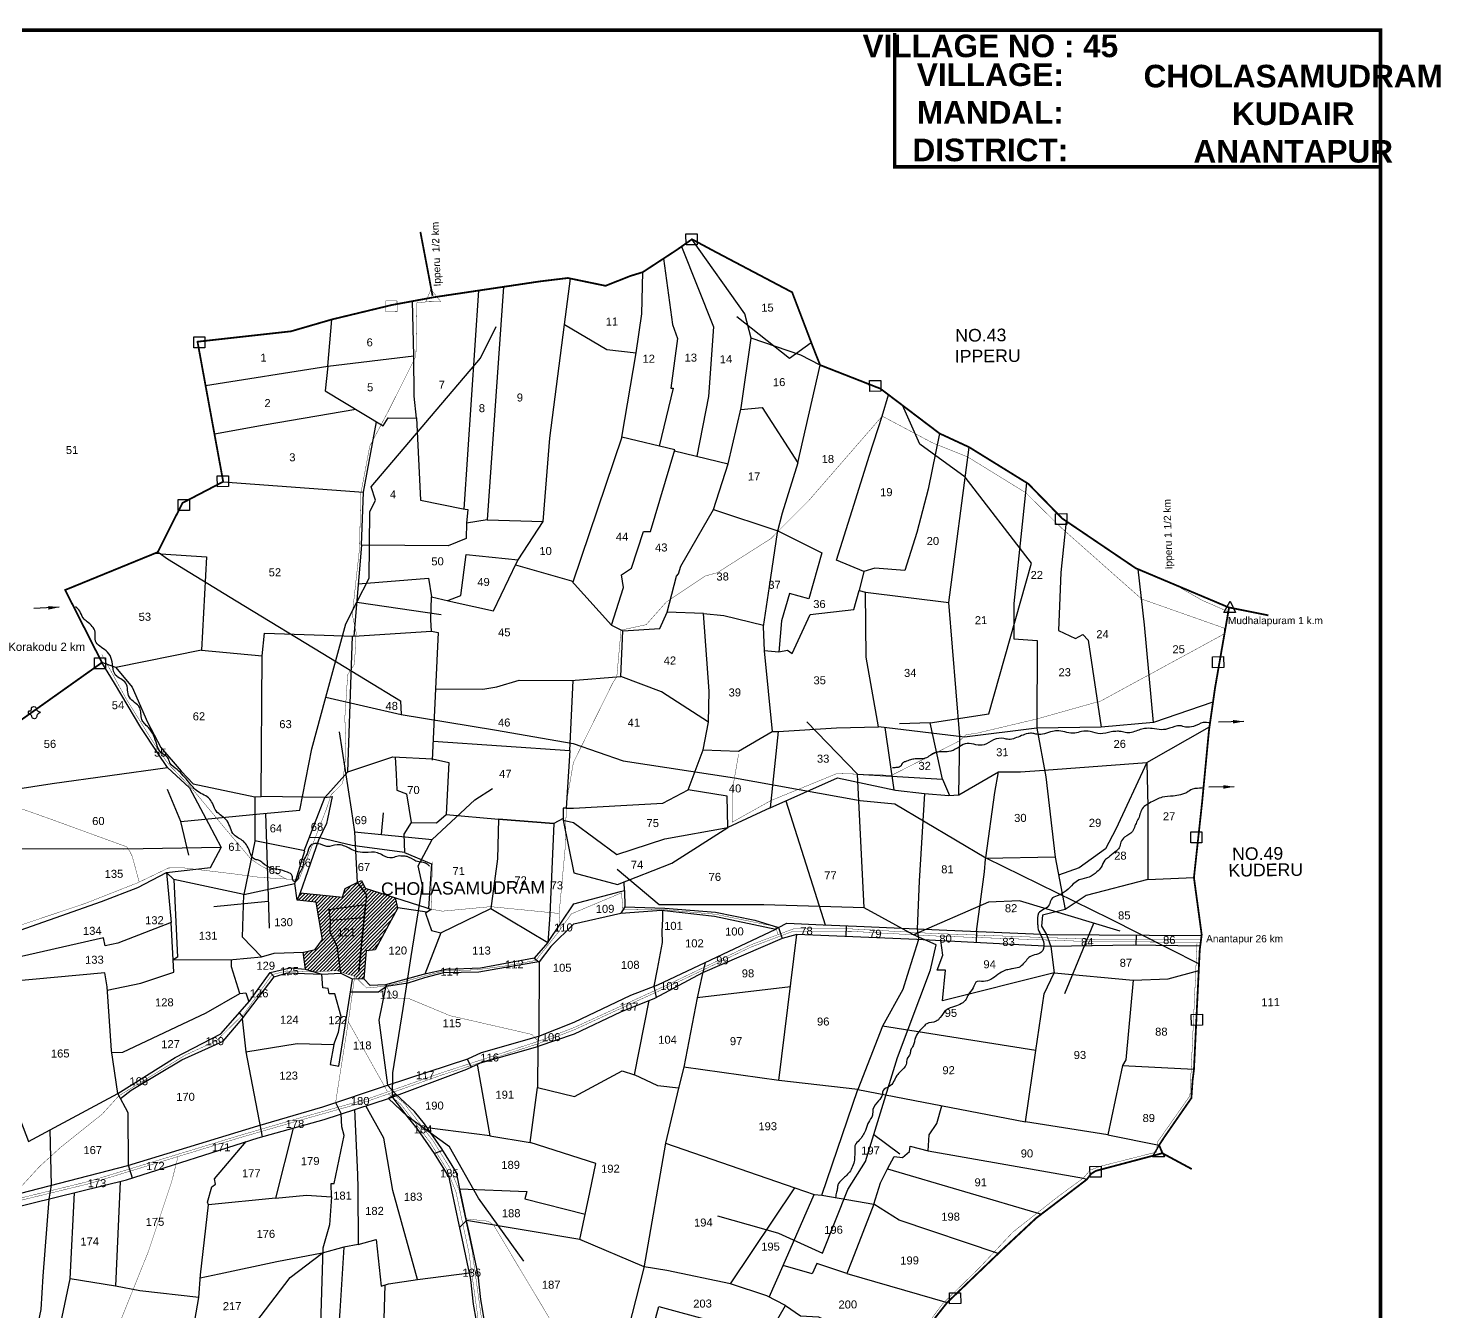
# Model space of a CAD drawing. Header units: feet. Extents: x 747415 to 756227, y 1625559 to 1633509.
# Drawn here: x 752324 to 756227, y 1629964 to 1633509 of the extents above; entities that cross this region are included whole.
import ezdxf
from ezdxf.enums import TextEntityAlignment as Align

# ---------------------------------------------------------------- set-up
doc = ezdxf.new("R2010")
doc.units = ezdxf.units.FT
doc.header["$LTSCALE"] = 15
doc.header["$MEASUREMENT"] = 0
doc.linetypes.add('HIDDEN2', pattern=[0.1875, 0.125, -0.0625])
for name, color, linetype in [('CURRENT POWER LINE', 3, 'Continuous'), ('PAPER SIZE', 10, 'Continuous'), ('PLOT', 7, 'Continuous'), ('PLOT NO', 7, 'Continuous'), ('ROADS', 6, 'Continuous'), ('TANKS-STREAM', 4, 'Continuous'), ('TEXT', 1, 'Continuous'), ('VILLAGE STONES', 240, 'Continuous')]:
    doc.layers.add(name, color=color, linetype=linetype)
doc.layers.add('VILLAGE BOUNDRY', color=5, linetype='HIDDEN2', lineweight=100)
doc.styles.get("Standard").update_dxf_attribs({"font": 'arial.ttf'})
doc.linetypes.add('DOTS', pattern='A,1e-06,-3,["●",Standard,S=3,R=0,X=-1.25,Y=-1.25],-3', length=6.000001)
doc.dimstyles.get("Standard").update_dxf_attribs({"dimtxt": 0.18, "dimasz": 30, "dimexe": 0.18, "dimexo": 0.0625, "dimgap": 0.09, "dimtad": 0, "dimtih": 1, "dimtoh": 1, "dimdec": 4, "dimzin": 0, "dimdsep": 46, "dimtxsty": 'Standard', "dimcen": 0.09, "dimadec": 0, "dimazin": 0, "dimtfac": 1, "dimtdec": 4, "dimtofl": 0, "dimtmove": 0, "dimatfit": 3, "dimfxl": 1, "dimtolj": 1, "dimtzin": 0, "dimarcsym": 0})
pattern_1 = [(45.6482557, (350250.8004, 724595.9404), (-4.94298397, 4.83237888), [])]

msp = doc.modelspace()

# ---------------------------------------------------------------- hatches: boundary and pattern name
at = {"layer": 'PLOT'}
h = msp.add_hatch(dxfattribs=at)
h.set_pattern_fill('ANSI31', color=256, scale=55.301342, angle=0.6483)
h.set_pattern_definition(pattern_1)
h.paths.add_polyline_path([(753252.4, 1631052.4), (753157.8, 1631045.5), (753157.5, 1631012.2), (753176.9, 1630974.6), (753185.9, 1630902.4), (753225.8, 1630889.8), (753233.5, 1630882.4), (753250.9, 1630883.2), (753257.3, 1630960.2), (753282.5, 1630963), (753345.2, 1631079.6), (753338.6, 1631106.8), (753255, 1631133.6), (753244.4, 1631155), (753232.7, 1631149.2), (753258.7, 1631115.3)])
h = msp.add_hatch(dxfattribs=at)
h.set_pattern_fill('ANSI31', color=256, scale=55.301342, angle=0.6483)
h.set_pattern_definition(pattern_1)
h.paths.add_polyline_path([(753255.9, 1631087.6), (753258.7, 1631115.3), (753232.7, 1631149.2), (753199.9, 1631132.8), (753192, 1631108.7), (753075.4, 1631120.6), (753067.2, 1631100.5), (753119.7, 1631094.5), (753136.9, 1630991.9), (753117, 1630964), (753085.5, 1630957.1), (753082.5, 1630957), (753089.2, 1630909.7), (753111.6, 1630902.8), (753176.2, 1630905.5), (753185.9, 1630902.4), (753176.9, 1630974.6), (753157.5, 1631012.2), (753157.8, 1631045.5), (753154, 1631073.8)])
h = msp.add_hatch(dxfattribs=at)
h.set_pattern_fill('ANSI31', color=256, scale=55.301342, angle=0.6483)
h.set_pattern_definition(pattern_1)
h.paths.add_polyline_path([(753255.9, 1631087.6), (753258.7, 1631115.3), (753232.7, 1631149.2), (753199.9, 1631132.8), (753192, 1631108.7), (753075.4, 1631120.6), (753067.2, 1631100.5), (753119.7, 1631094.5), (753136.9, 1630991.9), (753117, 1630964), (753085.5, 1630957.1), (753082.5, 1630957), (753089.2, 1630909.7), (753111.6, 1630902.8), (753176.2, 1630905.5), (753185.9, 1630902.4), (753176.9, 1630974.6), (753157.5, 1631012.2), (753157.8, 1631045.5), (753154, 1631073.8)])
h = msp.add_hatch(dxfattribs=at)
h.set_pattern_fill('ANSI31', color=256, scale=55.301342, angle=0.6483)
h.set_pattern_definition(pattern_1)
h.paths.add_polyline_path([(753252.4, 1631052.4), (753255.9, 1631087.6), (753154, 1631073.8), (753157.8, 1631045.5)])

# ---------------------------------------------------------------- linework, layer by layer
at = {"layer": 'CURRENT POWER LINE'}
for points in [[(754282, 1632712.6), (754427.2, 1632597.5), (754487.6, 1632641.1)], [(752745.2, 1631318), (752963.5, 1631338.8), (753074.5, 1631349.4), (753107.2, 1631518.8), (753145.7, 1631660.7), (753200.9, 1631863.7), (753231.5, 1631923.3), (753265.8, 1631990.1), (753267.6, 1632173), (753283.7, 1632205.2), (753271.4, 1632241.7), (753573.8, 1632597.7), (753616.8, 1632685.2)], [(754615.7, 1631448.5), (754850.6, 1631434.3), (754816.4, 1631590.4), (754978.6, 1631614.9), (755096.5, 1632031.7), (754913.3, 1632268.7), (754787.9, 1632360.2), (754739.7, 1632467.3)], [(752685.6, 1632059.4), (752708.5, 1632043), (752898.5, 1631926.8), (753158.8, 1631768.7), (753352, 1631651.3), (753354.2, 1631613.2), (753612.6, 1631571.2), (753830, 1631533.1), (753967.9, 1631484.8), (754275.4, 1631438.2), (754623.2, 1631375.5), (754718.6, 1631366.3), (754969.8, 1631217.4), (755311.8, 1631049.9), (755476.3, 1630966.5), (755559.5, 1630924.2)], [(753231.5, 1631923.3), (753464.5, 1631889.9)], [(753145.7, 1631660.7), (753354.2, 1631613.2)], [(755341.3, 1631014.7), (755063.1, 1631098.6), (754977.4, 1631095.2), (754770.4, 1631004.7), (754633.6, 1631078.8), (754615.7, 1631448.5), (754475.5, 1631592.7)], [(754816.4, 1631590.4), (754731.3, 1631587.7)], [(753182.7, 1631565.5), (753216, 1631351.5), (753225.7, 1631289.1), (753299.6, 1631281.8), (753305.6, 1631341.5)], [(754850.6, 1631434.3), (754869.5, 1631389.4)], [(752767.5, 1631224.7), (752745.2, 1631318), (752708.7, 1631405.8)], [(753329.6, 1630558.5), (753330.5, 1630556.4), (753331.5, 1630623.5), (753359.6, 1630801.1), (753382.3, 1630944.4), (753410.4, 1631122.3), (753413.4, 1631141), (753401.1, 1631195.2), (753440, 1631267.8), (753558.3, 1631377.7), (753606.7, 1631408.9)], [(752979.5, 1631340.4), (752989.1, 1631023.4)], [(753225.7, 1631289.1), (753232.7, 1631149.2), (753258.7, 1631115.3), (753237.3, 1630903.1)], [(753299.6, 1631281.8), (753440, 1631267.8)], [(754633.6, 1631078.8), (754356.7, 1631087.1), (754067.6, 1631087.3), (753951.4, 1631184.8)], [(752986.9, 1631097), (752836.6, 1631082.1)], [(753237.3, 1630903.1), (753255.9, 1631087.6), (753154, 1631073.8), (753157.8, 1631045.5), (753252.4, 1631052.4)], [(753157.8, 1631045.5), (753157.5, 1631012.2), (753176.9, 1630974.6), (753186.4, 1630898.5)], [(755267.9, 1631036.2), (755187.6, 1630842.1)], [(754228.4, 1630228.6), (754355.5, 1630192.6), (754397.5, 1630180.8), (754519, 1630125.6), (754588.6, 1630300.8), (754637.9, 1630378.5), (754660.7, 1630452.8), (754726, 1630666), (754817.4, 1630908.4), (754833, 1630976.6), (754770.4, 1631004.7)], [(753693.5, 1630103.1), (753568.2, 1630277), (753487.6, 1630418.9), (753370.7, 1630504.2), (753329.6, 1630558.5)], [(754660.7, 1630452.8), (754732.7, 1630399.7)]]:
    msp.add_lwpolyline(points, dxfattribs=at)
at = {"layer": 'PAPER SIZE', "color": 5, "const_width": 10}
msp.add_lwpolyline([(756060.6, 1627705.5), (749789.7, 1627705.5), (749789.7, 1633503.8), (756060.6, 1633503.8)], close=True, dxfattribs=at)
msp.add_lwpolyline([(754718.2, 1633495.7), (754718.2, 1633126.2), (756060.7, 1633126.2)], dxfattribs=at)
at = {"layer": 'PLOT'}
for points in [[(754109.9, 1632341.8), (754257.9, 1632305.2), (754293.8, 1632460.4), (754321.8, 1632652.6), (754304.2, 1632720.3), (754158, 1632926)], [(754079.3, 1632872.6), (754104.1, 1632690.9), (754117.7, 1632652.2), (754099.9, 1632515.1), (754105.7, 1632514.3), (754067.6, 1632354.5)], [(754129.2, 1632905.9), (754217.2, 1632684.1), (754204.1, 1632491.6), (754171.2, 1632326.7)], [(752802.8, 1631790.8), (752970.5, 1631775.3), (752976.3, 1631838.1), (753223.5, 1631829.3), (753438, 1631843.4), (753435.9, 1631874.3), (753437.7, 1631937.9), (753501, 1631923.9), (753609.3, 1631900), (753673.2, 1632032.5), (753677.2, 1632040.7), (753746.8, 1632145.9), (753765.3, 1632376.7), (753805.9, 1632690.8), (753922.8, 1632621.4), (754003.3, 1632612.6), (754019.7, 1632720), (754022, 1632835.1)], [(753636.8, 1632794.5), (753591.6, 1632151.3), (753534.4, 1632141.7)], [(753805.9, 1632690.8), (753822.3, 1632817.4)], [(753151.2, 1632575.2), (753389.5, 1632604.2), (753386, 1632755)], [(753528.7, 1632180.8), (753569.1, 1632784.4)], [(752813.6, 1632521.8), (753151.2, 1632575.2), (753162.5, 1632704.4)], [(754512.1, 1632578.5), (754458.4, 1632606.1), (754321.8, 1632652.6)], [(753151.2, 1632575.2), (753144.6, 1632507.3), (753304.4, 1632410.3), (753318.1, 1632432.9), (753396.4, 1632431.4), (753390, 1632492.3), (753389.5, 1632604.2)], [(753964.3, 1632379.1), (754003.3, 1632612.6)], [(754292.6, 1632455.4), (754351.7, 1632461.7), (754450.9, 1632308.5), (754512.1, 1632578.5)], [(754633.3, 1632008.1), (754557.3, 1632039.2), (754600.6, 1632177), (754648.5, 1632329.3), (754683.7, 1632437.5), (754701.2, 1632496.4)], [(753228.9, 1632456.1), (752975.4, 1632412.9), (752838.2, 1632387.7)], [(752862.4, 1632256.3), (753250.5, 1632227.3), (753286.4, 1632421.2)], [(753396.2, 1632432.7), (753407.3, 1632205), (753525.8, 1632181.2), (753531.6, 1632180.5), (753538.9, 1632179.6), (753534.4, 1632141.7), (753534.3, 1632099.4), (753484.4, 1632078.9), (753245, 1632081.3), (753250.5, 1632227.3)], [(753670.6, 1632027.1), (753824.9, 1631982.8), (753935.3, 1631859.8), (753968.5, 1631964.4), (753963, 1631999.1), (753990.5, 1632017.6), (754024.1, 1632118.8), (754043.1, 1632118.5), (754110.6, 1632344.2), (753964.3, 1632379.1), (753828.6, 1631978.7)], [(754842.3, 1632389.5), (754811, 1632235.7), (754779.5, 1632116.3), (754745.9, 1632011), (754663, 1632017.1), (754633.3, 1632008.1), (754620, 1631955.4), (754637.3, 1631950.8)], [(754450.9, 1632308.5), (754406.9, 1632169.3), (754393.9, 1632116.3), (754371.5, 1631967.1), (754354.8, 1631856.4), (754357.5, 1631789.5), (754379.6, 1631566.5), (754395.8, 1631566), (754557.3, 1631576.2), (754673.7, 1631579.6), (754639.2, 1631771.3), (754637.3, 1631950.8), (754868.1, 1631922.7), (754924.1, 1632351.6)], [(753935.3, 1631859.8), (753966.6, 1631844.1), (754069.6, 1631851), (754089.6, 1631896.3), (754114.9, 1631995.3), (754121, 1632001.6), (754127, 1632023.2), (754217.4, 1632179.4), (754257.9, 1632305.2)], [(755082.8, 1632253.4), (755047.1, 1631920.3), (755047.6, 1631822.1), (755112.2, 1631817.9), (755111, 1631575.6), (755135.8, 1631440.7)], [(754217.4, 1632179.4), (754394.9, 1632120.7), (754517.2, 1632059.6), (754481.3, 1631932.6), (754427.2, 1631947.8), (754405.8, 1631871.8), (754398.3, 1631785.2), (754357.5, 1631789.5)], [(753591.6, 1632151.3), (753746.8, 1632145.9)], [(755191.9, 1632147.5), (755177.8, 1632005.3), (755175, 1631936), (755171.4, 1631845.5), (755217.9, 1631823.6), (755238, 1631833.9), (755252.8, 1631818.9), (755288.5, 1631578.6)], [(752690, 1632057.2), (752816.1, 1632048.7), (752802.8, 1631790.8), (752565.9, 1631743), (752527.3, 1631756.7)], [(752681.2, 1632061.5), (752690, 1632057.2), (752671.7, 1632057.6)], [(753245, 1632081.3), (753223.5, 1631829.3)], [(753483.1, 1631927.8), (753519.2, 1631942.1), (753534.3, 1632055.3), (753677.2, 1632040.7)], [(755433.9, 1631590.9), (755408.9, 1631861.1), (755391.4, 1632014.4)], [(753235.8, 1631973.9), (753429.8, 1631990.2), (753437.7, 1631937.9)], [(754398.4, 1631786), (754422.1, 1631791.3), (754435, 1631781.6), (754484.4, 1631889.8), (754604.9, 1631903.1), (754620, 1631955.4)], [(753820.3, 1631513.5), (753810.1, 1631354.7), (753830.5, 1631354.8), (753977.6, 1631362.7), (754077.7, 1631368.1), (754147.8, 1631405.2), (754188.6, 1631515.9), (754203.8, 1631591.9), (754205.3, 1631677.6), (754189.9, 1631892.5), (754089.6, 1631896.3)], [(754189.9, 1631892.5), (754246.3, 1631887), (754355.4, 1631860.3)], [(754895.8, 1631391), (754898.1, 1631552.6), (754868.1, 1631922.7)], [(753143.6, 1631383.7), (753206.9, 1631455), (753220.2, 1631829.4)], [(753438, 1631843.4), (753456.7, 1631840.1), (753449.4, 1631684.5), (753580, 1631683.3), (753618.6, 1631689.6), (753680.2, 1631708), (753824.3, 1631707), (753961.2, 1631718.4), (753966.6, 1631844.1)], [(752565.9, 1631743), (752610.5, 1631688.7), (752653.3, 1631592.1), (752689.6, 1631522), (752746.3, 1631456.4), (752779.8, 1631421.6), (752949.4, 1631385.7), (752967.3, 1631387.1), (752970.5, 1631775.3)], [(752187.4, 1631391.3), (752389.6, 1631422.5), (752708, 1631467.2), (752681.7, 1631506.6), (752634.8, 1631577.1), (752561.9, 1631699.8), (752527.3, 1631756.7)], [(753442.7, 1631539.6), (753820.3, 1631513.5), (753829.4, 1631707.4)], [(754203.8, 1631591.9), (754073.5, 1631676), (753961.2, 1631718.4)], [(753449.4, 1631684.5), (753440.2, 1631487.5)], [(755598, 1631647), (755433.9, 1631590.9), (755288.5, 1631578.6), (755111, 1631575.6), (754910.9, 1631551), (754673.7, 1631579.6)], [(754188.6, 1631515.9), (754286.6, 1631512), (754379.6, 1631566.5)], [(754395.8, 1631566), (754374.1, 1631355.7), (754257.3, 1631300.9)], [(754374.1, 1631355.7), (754560.1, 1631437.9), (754720.7, 1631404.2), (754800.5, 1631395.1), (754868.1, 1631389.3), (754895.8, 1631391), (755005.2, 1631455.1), (755066.4, 1631454.5), (755131.8, 1631459.3), (755415.1, 1631480.8), (755588.3, 1631579)], [(754690.7, 1631577.6), (754715.7, 1631405.2)], [(752708, 1631467.2), (752769.5, 1631411), (752821.7, 1631312.5), (752857, 1631245.8), (752586.4, 1631241), (752241.3, 1631242.2)], [(753206.9, 1631455), (753331.6, 1631496), (753440.4, 1631491), (753486.2, 1631480.2), (753478.5, 1631337.4), (753623, 1631323.7), (753776.6, 1631311.8)], [(753338, 1631495.7), (753340.6, 1631448.2), (753342.6, 1631403.8), (753368.7, 1631394.2), (753381.7, 1631314.5), (753451.6, 1631314.1), (753478.5, 1631337.4)], [(755415.1, 1631480.8), (755329.2, 1631296.4), (755300.7, 1631242.6), (755228, 1631190.1), (755171.4, 1631169.5)], [(755415.1, 1631480.8), (755417.5, 1631357.8), (755418.1, 1631157.4), (755545.3, 1631162.7)], [(754944.5, 1631013.9), (754966.3, 1631178.3), (754969.4, 1631213.4), (754969.8, 1631217.4), (754994.9, 1631397.7), (755005.2, 1631455.1)], [(755135.8, 1631440.7), (755162.2, 1631219), (754969.6, 1631215.4)], [(752949.4, 1631385.7), (752949.4, 1631263.6), (752919.6, 1631116.5)], [(753086.3, 1631237), (753143.6, 1631383.7), (752967.3, 1631387.1)], [(753143.6, 1631383.7), (753163.6, 1631386.5), (753150.5, 1631324.6), (753147.8, 1631312.1), (753126, 1631266), (753096.6, 1631181.4), (753075.4, 1631120.6), (753192, 1631108.7), (753199.9, 1631132.8), (753232.7, 1631149.2), (753244.4, 1631155), (753255, 1631133.6), (753422.3, 1631079.9), (753437.6, 1631075), (753421.5, 1631064.9), (753438, 1631016.7), (753464.1, 1631010.5), (753602.4, 1631077.2)], [(753802.4, 1631326.3), (753802.4, 1631321.1), (753830.7, 1631314.5), (753950.4, 1631226.5), (754082.8, 1631270), (754257.3, 1631300.9), (754254.9, 1631387.8), (754147.8, 1631405.2)], [(754800.5, 1631395.1), (754786.1, 1631153), (754780.4, 1631021)], [(753810.1, 1631354.7), (753802.3, 1631354.7), (753802.4, 1631326.3), (753776.6, 1631311.8), (753764.7, 1631060.2), (753759.6, 1630983.9), (753831.4, 1631089.8)], [(754417.4, 1631374.8), (754497.7, 1631122.5), (754526.1, 1631032)], [(753381.7, 1631314.5), (753362, 1631283), (753363.5, 1631231.6), (753437.8, 1631200.3), (753429.9, 1631077.5)], [(753776.6, 1631311.8), (753623, 1631323.7), (753620.9, 1631214.6), (753602.4, 1631077.2), (753759.6, 1630983.9)], [(753802.4, 1631321.1), (753831.1, 1631175.7), (753952.4, 1631143.3), (754102.4, 1631202.9), (754257.3, 1631300.9)], [(753363.5, 1631231.6), (753219.2, 1631251.1), (753129.3, 1631273), (753100.6, 1631273.7)], [(752237.4, 1630995.8), (752525.6, 1631097.1), (752626, 1631135.7), (752705.7, 1631176.8), (752826.9, 1631190.3), (752857, 1631245.8)], [(752919.6, 1631116.5), (753060.2, 1631146.1), (753087.8, 1631236.7), (752949.6, 1631264.7)], [(755162.2, 1631219), (755189.1, 1631074.8), (755126.5, 1631058.9), (755123.6, 1631028.4), (755137.7, 1631005.6)], [(752705.7, 1631176.8), (752718.2, 1631039), (752570.8, 1630981.7), (752536.5, 1630974), (752531.6, 1630996), (752252, 1630932.5), (752237.4, 1630995.8)], [(752723.7, 1630935.5), (752889.2, 1630936.3), (752968.4, 1630943.6), (752915.3, 1630998.2), (752919.6, 1631116.5), (752726.4, 1631157.6), (752705.7, 1631176.8)], [(752705.7, 1631176.8), (752726.4, 1631157.6), (752736, 1630942.8), (752723.7, 1630935.5)], [(753960.6, 1631124.4), (753971.2, 1631127.2), (753970.7, 1631150.5)], [(755418.1, 1631157.4), (755247.1, 1631113.5), (755189.1, 1631074.8)], [(752968.4, 1630943.6), (753003.4, 1630954.1), (753085.5, 1630957.1), (753117, 1630964), (753136.9, 1630991.9), (753119.7, 1631094.5), (753067.2, 1631100.5), (753060.2, 1631146.1)], [(753075.4, 1631120.6), (753067.2, 1631100.5)], [(753831.4, 1631089.8), (753960.6, 1631124.4)], [(753971.2, 1631127.2), (753972.2, 1631081.8), (753961.8, 1631064.7)], [(753424.9, 1631067.1), (753345.2, 1631079.6), (753282.5, 1630963), (753257.3, 1630960.2), (753250.9, 1630883.2)], [(753345.2, 1631079.6), (753338.6, 1631106.8)], [(753831.5, 1631035), (753961.8, 1631064.7), (754073.8, 1631072.5), (754220.2, 1631056.2), (754389.5, 1631020.2)], [(753972.2, 1631081.8), (754083, 1631077.9), (754222.7, 1631067.7), (754331.3, 1631045), (754397.4, 1631024.9), (754420.5, 1631036.7), (754521, 1631032.3), (754612.3, 1631028.3), (754862.6, 1631017.5), (755144.9, 1631005.3), (755421.9, 1631003.7), (755567.1, 1631002.8)], [(752542.1, 1630851.4), (752634.6, 1630871.5), (752725.5, 1630901.1), (752718.2, 1631039)], [(753831.5, 1631035), (753767.6, 1630972), (753735.3, 1630930.3), (753734.4, 1630724.7), (753832.4, 1630763.8), (753989.1, 1630838.4), (754063.7, 1630866.7), (754389.5, 1631020.2)], [(754076.8, 1631072.2), (754076.6, 1631048.8), (754074.6, 1631014.2), (754076, 1630983.9), (754061.6, 1630909.4), (754052.6, 1630862.5), (754058.8, 1630831.3)], [(753464.1, 1631010.5), (753419.4, 1630896.1)], [(754407.5, 1630994.8), (754186.8, 1630900.1), (754054, 1630828.7), (753960.8, 1630791.3), (753832.5, 1630730), (753732.2, 1630696.2), (753734.4, 1630724.7)], [(754397.4, 1631024.9), (754389.5, 1631020.2)], [(754397.4, 1631024.9), (754407.5, 1630994.8)], [(754397.8, 1630602.3), (754447.9, 1631005.4)], [(755562.7, 1630973), (755378, 1630976.4), (755150, 1630972.8), (754831.2, 1630989.3), (754779.2, 1630992), (754447.9, 1631005.4), (754407.5, 1630994.8)], [(754584, 1631029.5), (754582.8, 1631000)], [(754780.4, 1631021), (754784, 1630991.8)], [(754944.5, 1631013.9), (754943, 1630983.5)], [(755137.7, 1631005.6), (755150, 1630972.8)], [(755385.2, 1631003.9), (755384.7, 1630976.2)], [(753082.5, 1630957), (753089.2, 1630909.7)], [(753759.6, 1630983.9), (753722.3, 1630940.2), (753735.2, 1630930.2)], [(754784, 1630991.8), (754752.9, 1630892.2), (754740.9, 1630853.9), (754684.6, 1630752.7), (754616.3, 1630577.4)], [(755108.7, 1630685), (755131.4, 1630841.8), (755159.4, 1630899.5), (754850.5, 1630822.1), (754858.4, 1630906.6), (754835.7, 1630906.6), (754851.7, 1630948.2), (754845.5, 1630988.6)], [(755150, 1630972.8), (755159.4, 1630899.5), (755377, 1630879.4), (755473.7, 1630883.2), (755558.7, 1630906.4)], [(752252, 1630932.5), (752267.3, 1630865.5), (752295, 1630511.3), (752324.3, 1630434.2), (752396.5, 1630472.9), (752571, 1630566.8), (752553.7, 1630685.2), (752541.4, 1630860.6), (752535.4, 1630899.5), (752265.2, 1630874.6)], [(752554.6, 1630679.3), (752584.9, 1630680.5), (752815.2, 1630789.5), (752908.6, 1630842.9), (752885.6, 1630916.2), (752885.5, 1630936.3)], [(753735.2, 1630930.2), (753642.9, 1630914), (753569, 1630901.1), (753471.5, 1630899.3), (753418.6, 1630886.2), (753372.4, 1630871.3), (753314.1, 1630861.6), (753291.9, 1630846.7), (753214.5, 1630846.5)], [(753722.3, 1630940.2), (753573.2, 1630912.9), (753480.2, 1630909.3)], [(754194.4, 1630928.2), (754184.9, 1630889.8), (754172.4, 1630830.6), (754135.4, 1630638.8), (754120.9, 1630581.4), (754063.7, 1630587.9), (753999.6, 1630617.8)], [(752571, 1630566.8), (752730, 1630665.9), (752855.7, 1630731.4), (752934.8, 1630821.4), (752991.8, 1630901), (753047.2, 1630913.1), (753089.2, 1630909.7), (753135.1, 1630895.6), (753186.4, 1630898.5)], [(752578.2, 1630553), (752608.1, 1630575.5), (752681.9, 1630619.6), (752748, 1630659.7), (752821.4, 1630692.8), (752862.3, 1630711.3), (752914.6, 1630772.4), (753003.1, 1630888.3), (753039.1, 1630900), (753135.1, 1630895.6)], [(752924.7, 1630681.4), (753066.9, 1630704.4), (753168.4, 1630701.7), (753180.9, 1630735.7), (753188.2, 1630778.9), (753170.9, 1630841.5), (753155.2, 1630841.3), (753152.9, 1630856.1), (753138.2, 1630857.8), (753135.1, 1630895.6)], [(752991.8, 1630901), (753003.1, 1630888.3)], [(753168.4, 1630701.7), (753158.1, 1630646.7), (753182.2, 1630642.2), (753220.1, 1630881.8), (753186.4, 1630898.5)], [(753482.5, 1630909.4), (753415.1, 1630895.2), (753310.8, 1630866.9), (753268.6, 1630865), (753250.9, 1630883.2), (753220.1, 1630881.8)], [(755377, 1630879.4), (755356.7, 1630659.6), (755347.6, 1630643.4), (755545.4, 1630633.9)], [(752908.6, 1630842.9), (752925.2, 1630844.5), (752933, 1630819.3)], [(753313.8, 1630867.7), (753311, 1630859.5), (753292.4, 1630768.9), (753316.2, 1630589.6), (753339.7, 1630564.8)], [(754430, 1630861.3), (754172.4, 1630830.6)], [(753732.2, 1630696.2), (753731.1, 1630582.6), (753833, 1630557.8), (753964.7, 1630629), (753999.6, 1630617.8), (754039.4, 1630822.9)], [(752906.8, 1630789.6), (752917.6, 1630776.3)], [(752914.6, 1630772.4), (752924.7, 1630681.4), (752969.9, 1630447)], [(750370.9, 1630334.4), (750470.6, 1630273.5), (750635, 1630178.4), (750740.7, 1630117.4), (750939.9, 1630027.3), (751032.5, 1630044.4), (751126.2, 1630068.8), (751348.5, 1630091.1), (751551.5, 1630101.9), (751800.8, 1630169.6), (751966.2, 1630208.4), (752138.4, 1630248.7), (752598.6, 1630367.9), (752958.5, 1630477.5), (753138.1, 1630529.3), (753316.2, 1630589.6), (753538.5, 1630662.2), (753576, 1630679.5), (753734.4, 1630724.7)], [(754616.3, 1630577.4), (755080.1, 1630487.8), (755108.7, 1630685), (754684.6, 1630752.7)], [(750378, 1630225.6), (750430.2, 1630201.1), (750581.9, 1630133.9), (750708.1, 1630079.6), (750923.8, 1629989.3), (751033.3, 1630010.2), (751131.7, 1630034.8), (751351.3, 1630055.9), (751496.6, 1630059.9), (751798.5, 1630141.1), (751963.9, 1630179.8), (752134.3, 1630214.6), (752595.2, 1630327.5), (752959, 1630443.9), (753141.5, 1630494.8), (753319.6, 1630552.3), (753536.2, 1630633.7), (753573.7, 1630650.9), (753732.2, 1630696.2)], [(753537, 1630661.8), (753547.6, 1630638.9), (753563.2, 1630646.1), (753565, 1630642.1), (753599.1, 1630449.1), (753426.2, 1630471.4)], [(755347.6, 1630643.4), (755307, 1630452.1), (755449.1, 1630423.8)], [(754120.9, 1630581.4), (754085.1, 1630428.8), (754442, 1630306.1), (754495.9, 1630287.4), (754517, 1630285.5), (754616.3, 1630577.4), (754397.8, 1630602.3), (754135.4, 1630638.8)], [(752611.5, 1630332.7), (752600.6, 1630368.5), (752599.9, 1630512.8), (752570.8, 1630566.7)], [(754293.6, 1629732.1), (754321.4, 1629812.6), (754334.6, 1629836), (754367.4, 1629896.1), (754416.5, 1629980.4), (754364.7, 1630007.7), (754264.3, 1630040.9), (754088.4, 1630077), (754025.8, 1630087.9), (753847.9, 1630163), (753875.3, 1630293.2), (753892, 1630372.7), (753710.7, 1630431.3), (753731.1, 1630582.6)], [(753399.2, 1630052.7), (753355.3, 1630211.7), (753331.3, 1630298.3), (753306.2, 1630443), (753256.8, 1630532)], [(753339.7, 1630564.8), (753319.6, 1630552.3)], [(753570.4, 1629892), (753554.2, 1629984.9), (753546.7, 1630052.8), (753522.8, 1630166.1), (753515, 1630203.5), (753494.7, 1630299.6), (753487.2, 1630335.2), (753446.7, 1630400.6), (753398.6, 1630469.6), (753370.7, 1630504.2), (753319.6, 1630552.3)], [(753590.5, 1629904.5), (753574.3, 1629997.4), (753566.8, 1630065.3), (753542.9, 1630178.6), (753535.1, 1630216), (753514.8, 1630312.1), (753507.3, 1630347.7), (753466.7, 1630413.1), (753418.7, 1630482.2), (753390.8, 1630516.7), (753339.7, 1630564.8)], [(754517, 1630285.5), (754660.6, 1630260.6), (754678.6, 1630319.9), (754698.8, 1630358.3), (754717, 1630392.7), (754739.9, 1630389.8), (754759.6, 1630405.9), (754761.4, 1630420.7), (754810.7, 1630407.9), (754813.3, 1630452.5), (754834.9, 1630483.3), (754848.2, 1630532.6)], [(753225.6, 1630521.9), (753233.3, 1630342.9), (753234.9, 1630305.1), (753235.5, 1630148.8), (753195.9, 1630142.3), (753135.7, 1630125), (753010.5, 1630101.2), (752851.1, 1630067.7), (752798.9, 1630056.7)], [(753007.1, 1630277), (753092.5, 1630285.5), (753161.9, 1630280.6), (753160.4, 1630317.6), (753169.1, 1630317.9), (753197.1, 1630450.5), (753190.3, 1630474.2), (753188.3, 1630509.9)], [(755307, 1630452.1), (755080.1, 1630487.8)], [(752383.5, 1630465.9), (752386.7, 1630313), (752380.4, 1630274.9)], [(753055.7, 1630470.9), (753007.1, 1630277), (752821.8, 1630258.4)], [(753599.1, 1630449.1), (753710.7, 1630431.3)], [(753597.9, 1629611.7), (753581.1, 1629613.5), (753430.3, 1629606.2), (753299.4, 1629612), (753243.4, 1629614.4), (753249.1, 1629636.2), (753185.1, 1629654), (753122.8, 1629655.9), (753086.3, 1629716.6), (752952.3, 1629787.5), (752859.6, 1629808.3), (752768.8, 1629854.2), (752794.6, 1630002.4), (752799.5, 1630065.1), (752821.8, 1630258.4), (752818.9, 1630266.1), (752831.1, 1630308.5), (752841.4, 1630315.9), (752838.7, 1630330.7), (752926.3, 1630433.5)], [(754085.1, 1630428.8), (754025.3, 1630084.8), (753970.3, 1629872.1), (753951.5, 1629782.6), (753925.2, 1629685.4), (753924.8, 1629514.3), (753924.7, 1629480.1), (754036.4, 1629448.3), (754152.4, 1629422.9), (754428.2, 1629340.9)], [(753469.6, 1630408.6), (753446.7, 1630400.6)], [(754810.7, 1630407.9), (755239.7, 1630332.9), (755249.1, 1630328.8)], [(754698.8, 1630358.3), (755123.8, 1630233.2)], [(752794.6, 1630002.4), (752632.4, 1630021.5), (752565, 1630034.3), (752439.1, 1630054.7), (752451.8, 1630292.4)], [(752577.6, 1630323.2), (752565, 1630034.3)], [(753516.8, 1630302.6), (753701.6, 1630295.9), (753696.3, 1630275.8), (753862.5, 1630232.6)], [(754264.3, 1630040.9), (754442, 1630306.1)], [(752380.4, 1630274.9), (752363.5, 1630061.8), (752358.4, 1629970.1), (752337.3, 1629868.8), (752322.6, 1629859.6), (752288.1, 1629661.1), (752281.3, 1629622.1), (752199.8, 1629438.2), (752177.2, 1629375.7), (752166.9, 1629337.9), (752194.1, 1629330.5), (752220.7, 1629428.2), (752235.8, 1629443.4), (752309.1, 1629577.1), (752364.6, 1629693), (752387, 1629804.9), (752439.1, 1630054.7)], [(753161.9, 1630280.6), (753156.4, 1630203.4), (753137.6, 1630138.8), (753122.6, 1629655.9), (753062.2, 1629492.7), (753036.7, 1629482.1), (752855.6, 1629522), (752847, 1629525.3), (752739.2, 1629531.2), (752607.7, 1629538.6)], [(754371.2, 1630004.2), (754410.2, 1630091.3), (754495.9, 1630287.4)], [(754660.6, 1630260.6), (754600, 1630104.4), (754586.3, 1630069), (754863.1, 1629988.7)], [(755004.6, 1630124.4), (754730.4, 1630216.4), (754660.6, 1630260.6)], [(753535.1, 1630216), (753516.3, 1630197.1)], [(753847.9, 1630163), (753535.1, 1630216)], [(753195.9, 1630142.3), (753184.6, 1629964.9), (753178.8, 1629893.9), (753185.1, 1629654)], [(753235.5, 1630148.8), (753285.5, 1630163.3), (753298.6, 1630034.4), (753319, 1630040.5), (753399.2, 1630052.7), (753542.9, 1630070.9)], [(753577.1, 1629341.1), (753558.2, 1629345.7), (753324.8, 1629205.8), (753206.5, 1629136.2), (753054.9, 1629033.2), (752945.1, 1629022), (752806.5, 1629007.9), (752859.7, 1629163), (752855.6, 1629522), (752847, 1629525.3), (752853.2, 1629622.1), (752858, 1629768.7), (752859.6, 1629808.3), (752899.2, 1629864), (753047.7, 1630058), (753135.7, 1630125)], [(754586.3, 1630069), (754503, 1630096.9), (754490.5, 1630068.6), (754410.2, 1630091.3)], [(753308.8, 1630037.4), (753301.4, 1629786.5), (753299.4, 1629612), (753274.4, 1629359.3), (753262.9, 1629242.6), (753402.1, 1629312.8), (753561.2, 1629393)], [(754416.5, 1629980.4), (754457.7, 1629951.8), (754507.5, 1629949.5), (754560.8, 1629924.8), (754650.8, 1629886.3), (754680.5, 1629888.3), (754765.5, 1629857.6)], [(754031.9, 1629853.5), (754066.3, 1629978.3), (754367.4, 1629896.1)]]:
    msp.add_lwpolyline(points, dxfattribs=at)
at = {"layer": 'PLOT NO'}
msp.add_lwpolyline([(753173.1, 1630541.2), (753188.3, 1630509.9)], dxfattribs=at)
at = {"layer": 'ROADS', "linetype": 'HIDDEN2', "ltscale": 10, "const_width": 1}
for points in [[(752227.9, 1631006.3), (752481.5, 1631091.5), (752626.5, 1631148.6), (752711.1, 1631189.2), (752749.1, 1631190.1), (752893, 1631172.8), (752964.4, 1631163.3), (753060.6, 1631157.4), (753072.9, 1631160.2), (753147, 1631350.4), (753161, 1631391.9), (753192.8, 1631423.2), (753201.7, 1631506.3), (753198.6, 1631605.1), (753205.7, 1631711.1), (753206.6, 1631723.7), (753225.3, 1631752.4), (753229.8, 1631840.1), (753219.1, 1631889), (753239.3, 1632072.9), (753242.3, 1632221.2), (753267.5, 1632354.5), (753319.9, 1632453.3), (753395, 1632602.8), (753397.8, 1632750.8), (753438.9, 1632754.2)], [(755629.7, 1631836.2), (755628.6, 1631851.9), (755400.8, 1631932.2), (755178.6, 1632129), (755079.9, 1632226.2), (754920.5, 1632324.4), (754821.9, 1632364), (754683.7, 1632437.5), (754481.5, 1632205.1), (754375.5, 1632098.7), (754227.8, 1632004.8), (754195.6, 1631996.2), (754086.6, 1631923.5), (754031.3, 1631861.3), (753961.9, 1631846.4), (753950.2, 1631717.5), (753939.1, 1631700.4), (753830.2, 1631480.4), (753811.1, 1631369.8), (753807.1, 1631239.5), (753790.6, 1631061.7), (753794.2, 1631019.5)], [(755643.9, 1631895.7), (755568.5, 1631928.4), (755492.1, 1631972.1)], [(755629.7, 1631836.2), (755288.1, 1631650.7), (755111.1, 1631600.9), (754946.6, 1631561.9), (754915.4, 1631557.3), (754898, 1631540.8), (754709.9, 1631445.3), (754615.7, 1631448.5), (754558.9, 1631450.3), (754376.2, 1631375.5), (754269.2, 1631315.8), (754269.5, 1631404.4), (754286.9, 1631503.8)], [(753036.7, 1631158.9), (752966.2, 1631195.6), (752939.3, 1631213.7), (752864.9, 1631301.7), (752777.1, 1631407.7), (752711.4, 1631475.9), (752673.4, 1631529.8), (752595.4, 1631654.5), (752527.1, 1631778.5)], [(752630.2, 1631150.4), (752610.9, 1631221.8), (752605.5, 1631232.7), (752596.1, 1631247.6), (752375.4, 1631327.9), (751954.2, 1631476.7), (751866.2, 1631510.7), (751722.7, 1631549.9), (751574.7, 1631583.9)], [(753790.6, 1631063.7), (753601.6, 1631082.5), (753468.3, 1631070), (753437.1, 1631075.5), (753440.6, 1631207.2)], [(752272.3, 1630274.6), (752354.3, 1630364.1), (752413.6, 1630418.1), (752528.2, 1630509.6), (752574.3, 1630560.2), (752674.5, 1630621.5), (752757.3, 1630672.2), (752843.3, 1630711.8), (752894.3, 1630761.7), (752921.2, 1630788), (752997.4, 1630894.6), (753037.7, 1630904.8), (753097.7, 1630902.2), (753176.2, 1630905.5), (753225.8, 1630889.8), (753249.3, 1630867.1), (753259, 1630857.7), (753301.4, 1630861.8), (753351.7, 1630872.7), (753426, 1630892.9), (753475.3, 1630905.3), (753562.3, 1630908), (753643.2, 1630918.9), (753726.1, 1630933.8), (753786.4, 1631009), (753824.8, 1631062.6), (753963.4, 1631120.7), (753967, 1631073.2), (754064.3, 1631075.5), (754222.4, 1631061.5), (754388, 1631027.8), (754396.3, 1631005.4)], [(751993.2, 1630195.7), (752324.7, 1630276.6), (752491.9, 1630317.3), (752706.9, 1630382.9), (752904.2, 1630443), (753068, 1630490.6), (753259, 1630544.3), (753467.1, 1630617.6), (753732.5, 1630703.8), (753831.6, 1630741.9), (754089.2, 1630859.9), (754321.6, 1630971.1), (754438.7, 1631014.9), (754598.5, 1631014.3), (754824.6, 1631001.7), (755270.9, 1630985.5), (755564.1, 1630984.3)], [(751994, 1630202.3), (752325.5, 1630283.2), (752492.7, 1630324), (752707.7, 1630389.5), (752905.1, 1630449.6), (753068.8, 1630497.3), (753259.9, 1630550.9), (753467.9, 1630624.2), (753733.3, 1630710.5), (753832.4, 1630748.6), (754090.1, 1630866.5), (754322.5, 1630977.7), (754439.5, 1631021.5), (754599.3, 1631020.9), (754825.4, 1631008.4), (755271.7, 1630992.1), (755564.9, 1630990.9)], [(754737.4, 1629835.6), (754852, 1629986.8), (754952, 1630084.6), (755044.8, 1630183.5), (755170.8, 1630282.4), (755239.7, 1630332.9), (755259.1, 1630355.1), (755288.9, 1630365.8), (755441.4, 1630404.5), (755444.8, 1630432.6), (755522.8, 1630543.8), (755534.2, 1630560), (755541.8, 1630718.5), (755553.8, 1630979.9)], [(753315.5, 1630573.1), (753208.2, 1630764.7), (753225.8, 1630889.8)], [(753208.2, 1630764.7), (753186.3, 1630626.2), (753173.1, 1630541.2)], [(753925.2, 1629685.4), (753767.3, 1629939.9), (753609.6, 1630203.3), (753594.5, 1630213.6), (753534.2, 1630220)]]:
    msp.add_lwpolyline(points, dxfattribs=at)
at = {"layer": 'ROADS', "linetype": 'DOTS', "ltscale": 0.2, "const_width": 1}
for points in [[(753733.3, 1630710.5), (753715.4, 1630729.6), (753623.2, 1630750.7), (753489.3, 1630781.3), (753375.9, 1630828.5), (753331.6, 1630830.8), (753314.1, 1630861.6)], [(753563.1, 1628180.5), (753583, 1628249.4), (753599.4, 1628321.1), (753591.8, 1628505.2), (753587.4, 1628693.1), (753585.4, 1628885.4), (753566.9, 1629181.7), (753566.9, 1629432.6), (753583.2, 1629590.1), (753594.8, 1629651), (753593.4, 1629764.9), (753569.5, 1629924.9), (753541.3, 1630127.9), (753505.2, 1630296.5), (753479.4, 1630358.4), (753433.6, 1630432.3), (753352.7, 1630537.3), (753318.3, 1630565.6)], [(753572.3, 1628183.5), (753592.1, 1628252.3), (753608.6, 1628324), (753600.9, 1628508.1), (753596.6, 1628696), (753594.6, 1628888.3), (753576.1, 1629184.7), (753576.1, 1629435.5), (753592.4, 1629593), (753604, 1629654), (753602.6, 1629767.8), (753578.6, 1629927.9), (753550.5, 1630130.8), (753514.4, 1630299.4), (753488.5, 1630361.3), (753442.8, 1630435.2), (753361.8, 1630540.2), (753327.4, 1630568.5)], [(751540.5, 1628458), (751608.9, 1628515.7), (751774.5, 1628636.2), (751844, 1628707.2), (751930.6, 1628806.1), (751988.7, 1628910.7), (752168.9, 1629185.9), (752312.9, 1629420.3), (752335.8, 1629473.2), (752378.8, 1629533.2), (752436.3, 1629639.8), (752575.9, 1629931.8), (752655.2, 1630128.8), (752719.8, 1630322.1), (752737.6, 1630392.2)]]:
    msp.add_lwpolyline(points, dxfattribs=at)
at = {"layer": 'TANKS-STREAM'}
for points in [[(753432.4, 1631193.9), (753424.6, 1631200.9), (753411.5, 1631205), (753395.1, 1631208.4), (753370.4, 1631221), (753359.8, 1631221.9), (753346.1, 1631222.1), (753329.9, 1631217.5), (753303.8, 1631224.1), (753289, 1631231.1), (753254.5, 1631231.8), (753228.5, 1631235.6), (753210.3, 1631243.9), (753195.1, 1631250.8), (753177.3, 1631253), (753148.8, 1631249), (753125.9, 1631256.3), (753116, 1631256.5), (753104.4, 1631252.2), (753094.1, 1631228.5), (753085.7, 1631211.1), (753083.7, 1631197.7), (753078.9, 1631185.4), (753071.2, 1631170.3), (753068.3, 1631159.2), (753061.9, 1631151.7), (753055.9, 1631154.1), (753053.3, 1631168), (753039.8, 1631177.6), (753014.7, 1631185.1), (752996.8, 1631188.1), (752972, 1631202.7), (752960, 1631210.5), (752947.6, 1631214.2), (752936.4, 1631232.1), (752918.3, 1631263.1), (752892.6, 1631280.8), (752873, 1631319.2), (752842.9, 1631346.8), (752825.5, 1631379.7), (752792.4, 1631400.5), (752767.5, 1631426.2), (752752.2, 1631444.1), (752735.5, 1631461), (752715.1, 1631479.6), (752709.4, 1631493.7), (752691.5, 1631506.7), (752679, 1631530.8), (752655.9, 1631577.2), (752643.7, 1631589.5), (752637.7, 1631599.3), (752631.7, 1631632), (752603, 1631661), (752593, 1631700), (752565, 1631722.3), (752552.2, 1631771), (752538.7, 1631789.2), (752509.4, 1631815.9), (752508.3, 1631841.1), (752486.7, 1631869.3), (752475.4, 1631879.8), (752465.8, 1631898.9), (752454.2, 1631910.5)], [(755589.9, 1631589.9), (755571.1, 1631590.7), (755543.8, 1631580.2), (755522.4, 1631578.5), (755507.3, 1631582.2), (755478, 1631575.1), (755455.9, 1631571.2), (755430.2, 1631574.3), (755409, 1631574.5), (755376.8, 1631564.7), (755359.5, 1631562.5), (755344.3, 1631566), (755334.1, 1631566.8), (755316.3, 1631565.1), (755286.6, 1631560.2), (755258.7, 1631566.4), (755234.6, 1631566.1), (755215.9, 1631561.8), (755193.8, 1631563.7), (755172.1, 1631567.8), (755154.3, 1631566.6), (755132.4, 1631560.1), (755111.5, 1631558.7), (755100, 1631561.2), (755086.7, 1631560.6), (755050.6, 1631547.6), (755033.4, 1631544.5), (755020.1, 1631546.8), (754991.7, 1631543.4), (754965.2, 1631529.4), (754942.8, 1631529.8), (754918.5, 1631533.4), (754897.7, 1631524.3), (754885.7, 1631517.2), (754873.1, 1631511.9), (754853.1, 1631509.8), (754833.9, 1631508.8), (754812.8, 1631497.8), (754799.4, 1631491.1), (754782.1, 1631490.9), (754774.7, 1631490.6), (754762, 1631487.8), (754747.1, 1631482.9), (754739, 1631478.2), (754735.7, 1631471.7), (754730.2, 1631467.8), (754724.7, 1631467), (754712.2, 1631465.6)], [(755571.7, 1631410.8), (755550.2, 1631408.6), (755545.2, 1631408.2), (755529.5, 1631400.1), (755508.4, 1631391.2), (755487.9, 1631387.8), (755457.4, 1631384.5), (755426.6, 1631370.9), (755400.3, 1631349.4), (755395, 1631333.6), (755382.1, 1631305.4), (755375.8, 1631290.2), (755353.6, 1631274.1), (755343.4, 1631260.8), (755338.9, 1631245.3), (755326.4, 1631233.1), (755308.8, 1631218.5), (755299.1, 1631210.9), (755289, 1631191.3), (755277, 1631178.5), (755255.4, 1631163.9), (755228.4, 1631156.2), (755211.9, 1631145.1), (755192.6, 1631126.5), (755167.4, 1631112.6), (755151.6, 1631103.5), (755145.4, 1631087.1), (755116.1, 1631064.1), (755113.2, 1631037.9), (755114.1, 1631024.6), (755129.3, 1630985.9), (755127.3, 1630961.8), (755115.4, 1630951.9), (755095.1, 1630945.9), (755073.8, 1630924.1), (755061.2, 1630914.8), (755043.2, 1630910.8), (755038.7, 1630909.8), (755024.1, 1630906.7), (754984.3, 1630881.7), (754963.7, 1630876), (754942.5, 1630873.6), (754935.4, 1630858.3), (754921.8, 1630840), (754916, 1630827.3), (754883.9, 1630807), (754860.8, 1630796.9), (754844.1, 1630776.2), (754832.8, 1630765.9), (754806.9, 1630759), (754798.7, 1630751.6), (754784.6, 1630736.7), (754775, 1630718.3), (754771.9, 1630706.2), (754767.9, 1630695.7), (754762.9, 1630687.4), (754760.7, 1630675.5), (754753.2, 1630662.7), (754749.9, 1630646.4), (754734.4, 1630627), (754724.3, 1630615.7), (754703.2, 1630585.5), (754686.2, 1630575), (754684.2, 1630564.3), (754673.7, 1630545.7), (754658.3, 1630522.4), (754656.7, 1630506.5), (754645.5, 1630486.1), (754641.4, 1630475), (754637.2, 1630464.6), (754620.1, 1630437), (754609.2, 1630424.1), (754607.9, 1630413.8), (754606.8, 1630382.6), (754593.2, 1630349.3), (754582.3, 1630337.5), (754572.8, 1630328.5), (754561.2, 1630314.1), (754559.9, 1630304.5), (754557.5, 1630294.1), (754554.9, 1630279)]]:
    msp.add_spline(points, degree=3, dxfattribs=at)
at = {"layer": 'VILLAGE BOUNDRY', "lineweight": -2, "ltscale": 10, "const_width": 4.96}
for points in [[(753441, 1632769.7), (753407.4, 1632946.3)], [(752305.2, 1631599.1), (752527.3, 1631756.7), (752425.6, 1631957.1), (752681.2, 1632061.5), (752749.9, 1632197.6), (752862.4, 1632256.3), (752791.4, 1632643), (753049.8, 1632671.7), (753162.5, 1632704.4), (753328.2, 1632744.3), (753443.8, 1632765.7), (753738.6, 1632809.7), (753815.1, 1632818.9), (753919.1, 1632797.4), (753987, 1632824.3), (754022, 1632835.1), (754114.8, 1632895.8), (754158, 1632926), (754218.9, 1632893.3), (754434.8, 1632779.5), (754494.6, 1632622.7), (754512.1, 1632578.5), (754679, 1632513.2), (754842.3, 1632389.5), (754924.1, 1632351.6), (755087.4, 1632250.6), (755181, 1632154.9), (755384.3, 1632017.4), (755641.3, 1631909.1), (755642.1, 1631907.1), (755603.5, 1631685.9), (755586.7, 1631567.8), (755567.6, 1631367.7), (755545.3, 1631162.7), (755566.7, 1631005.4), (755561.4, 1630963.1), (755552.8, 1630786.6), (755545.4, 1630632.9), (755541.5, 1630602), (755538.3, 1630553.8), (755463.6, 1630446.1), (755449.1, 1630423.8), (755458.1, 1630401.4), (755274.4, 1630352.7), (755261.5, 1630344.7), (755249.1, 1630328.8), (755108.7, 1630221.7), (755013.6, 1630133), (754863.1, 1629988.7), (754825.6, 1629941.1)], [(755641.3, 1631909.1), (755751, 1631887.1)], [(755458.1, 1630401.4), (755539.3, 1630357.7)]]:
    msp.add_lwpolyline(points, dxfattribs=at)
at = {"layer": 'VILLAGE STONES'}
for points in [[(754141.3, 1632940.8), (754172.1, 1632941.1), (754172.4, 1632911), (754141.7, 1632910.7)], [(752780.8, 1632656.2), (752811.5, 1632656.6), (752811.9, 1632626.5), (752781.1, 1632626.1)], [(754648.8, 1632535.8), (754679.6, 1632536.2), (754679.9, 1632506.1), (754649.2, 1632505.8)], [(752845.8, 1632272.5), (752876.6, 1632272.9), (752876.9, 1632242.8), (752846.2, 1632242.4)], [(752738, 1632206.7), (752768.8, 1632207.1), (752769.1, 1632177), (752738.3, 1632176.6)], [(755162.8, 1632167.9), (755193.6, 1632168.2), (755193.9, 1632138.1), (755163.1, 1632137.8)], [(752506.3, 1631769.6), (752537.1, 1631769.9), (752537.4, 1631739.8), (752506.7, 1631739.5)], [(755596.4, 1631772.7), (755627.2, 1631773.1), (755627.5, 1631743), (755596.7, 1631742.6)], [(755536.3, 1631288.7), (755567, 1631289), (755567.4, 1631258.9), (755536.6, 1631258.6)], [(755538, 1630784.7), (755568.8, 1630785.1), (755569.1, 1630755), (755538.4, 1630754.6)], [(755258, 1630364.9), (755288.8, 1630365.2), (755289.1, 1630335.1), (755258.4, 1630334.8)], [(754869.8, 1630015.8), (754900.6, 1630016.1), (754900.9, 1629986), (754870.2, 1629985.7)]]:
    msp.add_lwpolyline(points, close=True, dxfattribs=at)
at = {"layer": 'VILLAGE STONES', "const_width": 1}
msp.add_lwpolyline([(753311.9, 1632755.7), (753342.7, 1632756.1), (753343, 1632726), (753312.3, 1632725.6)], close=True, dxfattribs=at)
msp.add_lwpolyline([(753436.7, 1632788), (753422.2, 1632753), (753463.2, 1632754.2), (753436.9, 1632787.1)], dxfattribs=at)
at = {"layer": 'VILLAGE STONES'}
for points in [[(755627.5, 1631894.9), (755645.3, 1631926.5), (755660.4, 1631895.3), (755627.5, 1631894.9)], [(755431.1, 1630391.3), (755448.9, 1630422.8), (755464.1, 1630391.6), (755431.1, 1630391.3)]]:
    msp.add_lwpolyline(points, dxfattribs=at)
msp.add_spline([(752324.6, 1631616.1), (752325.8, 1631623), (752330.5, 1631623.5), (752333.5, 1631633.3), (752344.8, 1631632.3), (752347.1, 1631625), (752356.5, 1631619.3), (752348.4, 1631612.6), (752345.6, 1631603.7), (752335.8, 1631602.9), (752332.4, 1631610.9), (752324.5, 1631616.2)], degree=3, dxfattribs=at)

# ---------------------------------------------------------------- texts
at = {"layer": 'PLOT NO'}
for s, rotation, p in [('Ipperu  1/2 km', 91.9768, (753463.8, 1632796)), ('Ipperu 1 1/2 km', 91.499, (755485.8, 1632014.5))]:
    msp.add_text(s, height=20, rotation=rotation, dxfattribs=at).set_placement(p)
for s, height, p in [('15', 22.12, (754366.6, 1632737)), ('11', 22.12, (753936.8, 1632698.7)), ('6', 22.1, (753267.2, 1632641.2)), ('1', 22.1, (752973.8, 1632599.1)), ('12', 22.12, (754038.4, 1632595.9)), ('13', 22.12, (754154.8, 1632599)), ('14', 22.12, (754251.9, 1632594.8)), ('5', 22.1, (753268.6, 1632517.1)), ('7', 22.1, (753466.6, 1632524.1)), ('16', 22.12, (754398.9, 1632531.3)), ('2', 22.1, (752984.9, 1632473.4)), ('9', 22.1, (753682.4, 1632488.9)), ('8', 22.1, (753577.4, 1632459.4)), ('51', 22.12, (752444.6, 1632343.9)), ('3', 22.1, (753053.5, 1632323.7)), ('18', 22.12, (754533.6, 1632319)), ('17', 22.12, (754329.6, 1632270.8)), ('4', 22.1, (753331.7, 1632221.1)), ('19', 22.12, (754695.1, 1632227.4)), ('44', 22.12, (753964.8, 1632104.1)), ('20', 22.12, (754823.9, 1632092.5)), ('10', 22.12, (753753.4, 1632064.9)), ('43', 22.12, (754073.1, 1632074.5)), ('52', 22.12, (753005.3, 1632006.1)), ('50', 22.12, (753454.8, 1632036.3)), ('22', 22.12, (755111, 1631998.7)), ('49', 22.12, (753581.9, 1631979.2)), ('38', 22.12, (754242.8, 1631994.4)), ('37', 22.12, (754386.2, 1631971.6)), ('53', 22.12, (752645.8, 1631883.1)), ('36', 22.12, (754510.3, 1631918.4)), ('21', 22.12, (754956.9, 1631873.8)), ('45', 22.12, (753639.2, 1631840.1)), ('24', 22.12, (755292.7, 1631835.1)), ('25', 22.12, (755503.1, 1631793.5)), ('42', 22.12, (754097, 1631762.3)), ('34', 22.12, (754761.2, 1631728.2)), ('23', 22.12, (755188.1, 1631730)), ('35', 22.12, (754511, 1631707.7)), ('39', 22.12, (754276.4, 1631674.2)), ('54', 22.12, (752571.6, 1631639)), ('62', 22.12, (752795.4, 1631608.3)), ('48', 22.12, (753328.2, 1631636.9)), ('63', 22.12, (753034.6, 1631586.6)), ('46', 22.12, (753638.9, 1631591)), ('41', 22.12, (753997.2, 1631590.5)), ('56', 22.12, (752383.6, 1631532)), ('26', 22.12, (755340.3, 1631532)), ('55', 22.12, (752688.5, 1631508.1)), ('33', 22.12, (754520.5, 1631491.2)), ('31', 22.12, (755015.9, 1631509.1)), ('32', 22.12, (754801.2, 1631471.4)), ('47', 22.12, (753642.1, 1631449.3)), ('70', 22.12, (753388.2, 1631404.6)), ('40', 22.12, (754277.1, 1631408.9)), ('60', 22.12, (752517.4, 1631319)), ('64', 22.12, (753008.1, 1631298.8)), ('68', 22.12, (753121.7, 1631303)), ('69', 22.12, (753242.6, 1631321.3)), ('75', 22.12, (754049.6, 1631313.3)), ('30', 22.12, (755065.6, 1631327.6)), ('29', 22.12, (755272.1, 1631314.1)), ('27', 22.12, (755476.6, 1631332.2)), ('61', 22.12, (752893.7, 1631247.8)), ('28', 22.12, (755342, 1631223.3)), ('65', 22.12, (753005.2, 1631183.9)), ('66', 22.12, (753087.8, 1631203.9)), ('67', 22.12, (753251.5, 1631192)), ('71', 22.12, (753513.2, 1631180.8)), ('74', 22.12, (754006.3, 1631198.3)), ('81', 22.12, (754864, 1631185.8)), ('135', 22.12, (752560.5, 1631173.1)), ('72', 22.12, (753684.5, 1631155.2)), ('73', 22.12, (753784.5, 1631141.4)), ('76', 22.12, (754221.2, 1631164.6)), ('77', 22.12, (754540.8, 1631169)), ('109', 22.12, (753917.8, 1631076.4)), ('82', 22.12, (755040, 1631078.2)), ('132', 22.12, (752672.3, 1631044.9)), ('130', 22.12, (753029.2, 1631039.5)), ('110', 22.12, (753802.7, 1631024.9)), ('101', 22.12, (754106.8, 1631029.5)), ('85', 22.12, (755352.8, 1631058.3)), ('134', 22.12, (752500.5, 1631015.7)), ('131', 22.12, (752820.7, 1631002.1)), ('121', 22.12, (753203.1, 1631011.7)), ('100', 22.12, (754275.3, 1631013.9)), ('78', 22.12, (754474.5, 1631015.6)), ('79', 22.12, (754664.7, 1631007.5)), ('80', 22.12, (754858.8, 1630994.3)), ('83', 22.12, (755033, 1630985.3)), ('84', 22.12, (755250.5, 1630984.8)), ('86', 22.12, (755477.2, 1630990.2)), ('120', 22.12, (753344.8, 1630961.2)), ('113', 22.12, (753576.1, 1630961.1)), ('102', 22.12, (754164.7, 1630981.1)), ('133', 22.12, (752506.4, 1630935.8)), ('129', 22.12, (752980, 1630919.3)), ('112', 22.12, (753666.9, 1630923)), ('105', 22.12, (753799.3, 1630913.7)), ('108', 22.12, (753987.4, 1630921.7)), ('99', 22.12, (754242.3, 1630934.1)), ('94', 22.12, (754980.7, 1630923.4)), ('87', 22.12, (755357.3, 1630927.5)), ('125', 22.12, (753045.8, 1630904.3)), ('114', 22.12, (753488.3, 1630903)), ('98', 22.12, (754312.9, 1630898.2)), ('126', 22.12, (752961.6, 1630843)), ('119', 22.12, (753320.6, 1630839.4)), ('103', 22.12, (754095.8, 1630863.3)), ('128', 22.12, (752699.7, 1630818.1)), ('107', 22.12, (753984, 1630806.1)), ('95', 22.12, (754873.5, 1630789)), ('111', 22.12, (755757.3, 1630818.6)), ('124', 22.12, (753045.1, 1630770.2)), ('122', 22.12, (753178.7, 1630769)), ('115', 22.12, (753494.5, 1630760.5)), ('96', 22.12, (754520.7, 1630765.2)), ('169', 22.12, (752839.2, 1630710.8)), ('106', 22.12, (753768.7, 1630721.9)), ('104', 22.12, (754090.5, 1630714.9)), ('97', 22.12, (754280, 1630711)), ('88', 22.12, (755455.2, 1630737.2)), ('165', 22.12, (752412, 1630676.8)), ('127', 22.12, (752716.9, 1630702.7)), ('118', 22.12, (753246.6, 1630699)), ('93', 22.12, (755230.2, 1630672.8)), ('116', 22.12, (753598.9, 1630665.7)), ('168', 22.12, (752628.9, 1630600.2)), ('123', 22.12, (753043.2, 1630615.7)), ('117', 22.12, (753420.5, 1630616.7)), ('92', 22.12, (754867.3, 1630630.7)), ('170', 22.12, (752758.1, 1630557.1)), ('191', 22.12, (753640.6, 1630563.1)), ('180', 22.12, (753240.9, 1630545.6)), ('190', 22.12, (753446, 1630532.9)), ('178', 22.12, (753060.8, 1630482.3)), ('193', 22.12, (754367.3, 1630475.8)), ('89', 22.12, (755420.5, 1630498.6)), ('184', 22.12, (753414.5, 1630467.2)), ('167', 22.12, (752501.8, 1630410.1)), ('171', 22.12, (752856.6, 1630417.8)), ('197', 22.12, (754651.3, 1630409)), ('90', 22.12, (755083.8, 1630400.8)), ('172', 22.12, (752674.9, 1630366.1)), ('179', 22.12, (753102.8, 1630379.6)), ('189', 22.12, (753656.8, 1630369.2)), ('192', 22.12, (753932.5, 1630358.7)), ('177', 22.12, (752940, 1630346)), ('185', 22.12, (753487.3, 1630345.8)), ('91', 22.12, (754956.1, 1630321.1)), ('173', 22.12, (752513.6, 1630318.5)), ('181', 22.12, (753192.2, 1630284.3)), ('183', 22.12, (753387.3, 1630281.1)), ('182', 22.12, (753280.6, 1630242)), ('175', 22.12, (752673.9, 1630211.8)), ('188', 22.12, (753658.3, 1630235.6)), ('194', 22.12, (754189.4, 1630210)), ('198', 22.12, (754872.8, 1630226.1)), ('176', 22.12, (752980.1, 1630178.4)), ('196', 22.12, (754549.1, 1630189.9)), ('174', 22.12, (752493.4, 1630157.6)), ('195', 22.12, (754375, 1630143.4)), ('199', 22.12, (754759.4, 1630105.2)), ('186', 22.12, (753549.3, 1630071.4)), ('187', 22.12, (753768.9, 1630038.2)), ('217', 22.12, (752887.1, 1629979.1)), ('203', 22.12, (754187.1, 1629986)), ('200', 22.12, (754588.7, 1629983.6))]:
    msp.add_text(s, height=height, rotation=0.6483, dxfattribs=at).set_placement(p, align=Align.MIDDLE_CENTER)
for s, height, p in [('Mudhalapuram 1 k.m', 20, (755639.3, 1631862.9)), ('Korakodu 2 km ', 22.643, (752268.3, 1631788.9)), ('Anantapur 26 km ', 20, (755579, 1630984))]:
    msp.add_text(s, height=height, dxfattribs=at).set_placement(p)
at = {"layer": 'TEXT'}
for s, p in [('NO.43', (754885.8, 1632642.7)), ('IPPERU', (754884.6, 1632585.2)), ('NO.49', (755650.9, 1631210.7)), ('KUDERU', (755640.7, 1631165.3))]:
    msp.add_text(s, height=35, rotation=0.6483, dxfattribs=at).set_placement(p)
at = {"layer": 'TEXT', "color": 30, "true_color": 0xf26722}
msp.add_text('CHOLASAMUDRAM', height=35, rotation=0.6483, dxfattribs=at).set_placement((753298.6, 1631113.9))
at = {"layer": 'VILLAGE STONES', "char_height": 62.335, "attachment_point": 2}
for s, insert, width in [('{\\fArial|b1|i0|c0|p34;VILLAGE NO : 45}', (754982.7, 1633491.2), 957.539), ('{\\fArial|b1|i0|c0|p34;VILLAGE:\\PMANDAL:\\PDISTRICT:}', (754982.7, 1633411.7), 422.64), ('{\\fArial|b1|i0|c0|p34;CHOLASAMUDRAM\\PKUDAIR\\PANANTAPUR }', (755819.7, 1633407.9), 1191.736)]:
    msp.add_mtext(s, dxfattribs=dict(at, insert=insert, width=width))

# ---------------------------------------------------------------- leaders
at = {"layer": 'PLOT NO', "color": 5}
for points in [[(752409, 1631909.6), (752339.1, 1631905.7)], [(755683, 1631594.1), (755613, 1631592.1)], [(755656.4, 1631413.6), (755586.4, 1631412.6)]]:
    msp.add_leader(points, dimstyle='Standard', override={"dimgap": 0.09, "dimtad": 0}, dxfattribs=at)

doc.saveas('drawing.dxf')
